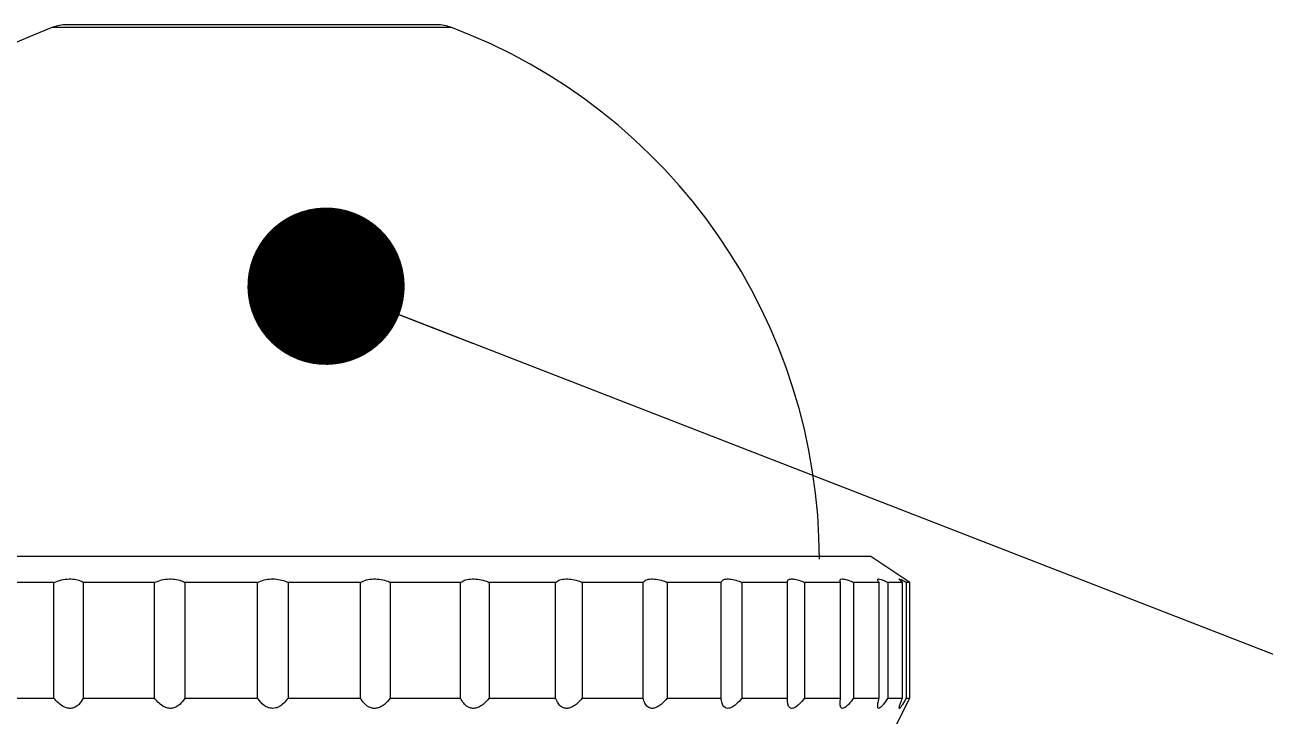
# Model space of a CAD drawing. Header units: millimetres. Extents: x 0 to 297, y 0 to 210.
# Drawn here: x 157.1 to 165.11, y 187.6 to 192.06 of the extents above; entities that cross this region are included whole.
import ezdxf

# ---------------------------------------------------------------- set-up
doc = ezdxf.new("R2010")
doc.units = ezdxf.units.MM
doc.layers.add('图框', color=7, linetype='Continuous')
doc.dimstyles.new('SLDDIMSTYLE0', dxfattribs={"dimtxt": 0.18, "dimasz": 1.016, "dimexe": 0, "dimexo": 0.0625, "dimgap": 0, "dimtad": 0, "dimtih": 1, "dimtoh": 1, "dimdec": 0, "dimrnd": 1e-09, "dimzin": 0, "dimdsep": 46, "dimtxsty": 'Standard', "dimblk1": 'DOT', "dimblk2": 'DOT', "dimsah": 1, "dimcen": 0.09, "dimadec": 0, "dimazin": 0, "dimtfac": 1.016, "dimtdec": 0, "dimtofl": 0, "dimtmove": 0, "dimatfit": 3, "dimldrblk": 'DOT', "dimfxl": 1, "dimfrac": 2, "dimtolj": 1, "dimtzin": 0, "dimarcsym": 0})

# ---------------------------------------------------------------- blocks, each defined once
blk = doc.blocks.new('_Dot')
at = {"color": 0, "linetype": 'ByBlock', "lineweight": -2}
blk.add_line((-0.5, 0), (-1, 0), dxfattribs=at)
at = {"color": 0, "linetype": 'ByBlock', "const_width": 0.5}
blk.add_lwpolyline([(-0.25, 0, 1), (0.25, 0, 1)], format="xyb", close=True, dxfattribs=at)

msp = doc.modelspace()

# ---------------------------------------------------------------- linework, layer by layer
at = {"color": 7, "linetype": 'Continuous', "lineweight": 25}
for p, q in [((157.2822, 192.0452), (158.608, 192.0452)), ((158.6052, 192.061), (157.3698, 192.061)), ((159.7644, 192.061), (158.6052, 192.061)), ((158.6205, 192.0452), (159.852, 192.0452)), ((162.5671, 188.628), (154.5671, 188.628)), ((162.8171, 188.4613), (162.5671, 188.628)), ((157.2889, 188.4613), (156.8488, 188.4613)), ((157.2889, 187.7143), (157.2889, 188.4613)), ((157.9387, 188.4613), (157.4781, 188.4613)), ((157.4781, 188.4613), (157.4781, 187.7143)), ((157.9387, 187.7143), (157.9387, 188.4613)), ((158.604, 188.4613), (158.1341, 188.4613)), ((158.1341, 188.4613), (158.1341, 187.7143)), ((158.604, 187.7143), (158.604, 188.4613)), ((159.2684, 188.4613), (158.8008, 188.4613)), ((158.8008, 188.4613), (158.8008, 187.7143)), ((159.2684, 187.7143), (159.2684, 188.4613)), ((159.9155, 188.4613), (159.4618, 188.4613)), ((159.4618, 188.4613), (159.4618, 187.7143)), ((159.9155, 187.7143), (159.9155, 188.4613)), ((160.5294, 188.4613), (160.1007, 188.4613)), ((160.1007, 188.4613), (160.1007, 187.7143)), ((160.5294, 187.7143), (160.5294, 188.4613)), ((161.095, 188.4613), (160.7019, 188.4613)), ((160.7019, 188.4613), (160.7019, 187.7143)), ((161.095, 187.7143), (161.095, 188.4613)), ((161.5983, 188.4613), (161.2505, 188.4613)), ((161.2505, 188.4613), (161.2505, 187.7143)), ((161.5983, 187.7143), (161.5983, 188.4613)), ((162.027, 188.4613), (161.733, 188.4613)), ((161.733, 188.4613), (161.733, 187.7143)), ((162.027, 187.7143), (162.027, 188.4613)), ((162.3705, 188.4613), (162.1376, 188.4613)), ((162.1376, 188.4613), (162.1376, 187.7143)), ((162.3705, 187.7143), (162.3705, 188.4613)), ((162.6204, 188.4613), (162.4543, 188.4613)), ((162.4543, 188.4613), (162.4543, 187.7143)), ((162.6204, 187.7143), (162.6204, 188.4613)), ((162.7704, 188.4613), (162.6752, 188.4613)), ((162.6752, 188.4613), (162.6752, 187.7143)), ((162.7704, 187.7143), (162.7704, 188.4613)), ((162.8171, 188.4613), (162.795, 188.4613)), ((162.795, 188.4613), (162.795, 187.7143)), ((162.8171, 187.7143), (162.8171, 188.4613)), ((156.8488, 187.7143), (157.2889, 187.7143)), ((157.4781, 187.7143), (157.9387, 187.7143)), ((158.1341, 187.7143), (158.604, 187.7143)), ((158.8008, 187.7143), (159.2684, 187.7143)), ((159.4618, 187.7143), (159.9155, 187.7143)), ((160.1007, 187.7143), (160.5294, 187.7143)), ((160.7019, 187.7143), (161.095, 187.7143)), ((161.2505, 187.7143), (161.5983, 187.7143)), ((161.733, 187.7143), (162.027, 187.7143)), ((162.1376, 187.7143), (162.3705, 187.7143)), ((162.4543, 187.7143), (162.6204, 187.7143)), ((162.6752, 187.7143), (162.7704, 187.7143)), ((162.7338, 187.5477), (162.8171, 187.7143)), ((162.795, 187.7143), (162.8171, 187.7143))]:
    msp.add_line(p, q, dxfattribs=at)
for centre, radius, start, end in [((158.5671, 188.611), 3.6667, 110.5142, 180), ((157.3698, 191.811), 0.25, 90, 110.5142), ((159.7644, 191.811), 0.25, 69.4858, 90), ((158.5671, 188.611), 3.6667, 0, 69.4858)]:
    msp.add_arc(centre, radius, start, end, dxfattribs=at)
for points, knots in [([(158.608, 192.0452), (158.6104, 192.0452), (158.6145, 192.0452), (158.6187, 192.0451), (158.6205, 192.0451)], [0, 0, 0, 0, 0.559999, 1, 1, 1, 1]), ([(157.2889, 188.4613), (157.3045, 188.4672), (157.3358, 188.4789), (157.3868, 188.4852), (157.432, 188.4813), (157.4613, 188.4716), (157.4743, 188.4637), (157.4781, 188.4613)], [0, 0, 0, 0, 0.237051, 0.475069, 0.694996, 0.910662, 1, 1, 1, 1]), ([(157.9387, 188.4613), (157.9535, 188.4672), (157.983, 188.4789), (158.0342, 188.4852), (158.0818, 188.4813), (158.1143, 188.4716), (158.1296, 188.4637), (158.1341, 188.4613)], [0, 0, 0, 0, 0.237051, 0.475069, 0.694996, 0.910662, 1, 1, 1, 1]), ([(158.604, 188.4613), (158.6175, 188.4672), (158.6435, 188.4784), (158.6794, 188.4832), (158.7145, 188.4839), (158.7505, 188.4801), (158.7829, 188.4699), (158.7982, 188.4626), (158.8008, 188.4613)], [0, 0, 0, 0, 0.2370103, 0.4560269, 0.5000208, 0.7262244, 0.9518014, 1, 1, 1, 1]), ([(159.2684, 188.4613), (159.2803, 188.4672), (159.3043, 188.4789), (159.3521, 188.4852), (159.401, 188.4813), (159.4376, 188.4716), (159.4563, 188.4637), (159.4618, 188.4613)], [0, 0, 0, 0, 0.237051, 0.475069, 0.694996, 0.910662, 1, 1, 1, 1]), ([(159.9155, 188.4613), (159.9256, 188.4672), (159.9458, 188.4789), (159.9902, 188.4852), (160.0379, 188.4813), (160.0751, 188.4716), (160.0949, 188.4637), (160.1007, 188.4613)], [0, 0, 0, 0, 0.237051, 0.475069, 0.694996, 0.910662, 1, 1, 1, 1]), ([(160.5294, 188.4613), (160.5374, 188.4672), (160.5534, 188.4789), (160.5932, 188.4852), (160.6386, 188.4813), (160.6756, 188.4716), (160.6959, 188.4637), (160.7019, 188.4613)], [0, 0, 0, 0, 0.237051, 0.475069, 0.694996, 0.910662, 1, 1, 1, 1]), ([(161.095, 188.4613), (161.1007, 188.4672), (161.1121, 188.4789), (161.1464, 188.4852), (161.1882, 188.4813), (161.2241, 188.4716), (161.2445, 188.4637), (161.2505, 188.4613)], [0, 0, 0, 0, 0.237051, 0.475069, 0.694996, 0.910662, 1, 1, 1, 1]), ([(161.5983, 188.4613), (161.6016, 188.4672), (161.6081, 188.4789), (161.636, 188.4852), (161.6733, 188.4813), (161.7072, 188.4716), (161.7272, 188.4637), (161.733, 188.4613)], [0, 0, 0, 0, 0.237051, 0.475069, 0.694996, 0.910662, 1, 1, 1, 1]), ([(162.027, 188.4613), (162.0277, 188.4672), (162.0292, 188.4789), (162.05, 188.4852), (162.082, 188.4813), (162.113, 188.4716), (162.132, 188.4637), (162.1376, 188.4613)], [0, 0, 0, 0, 0.237051, 0.475069, 0.694996, 0.910662, 1, 1, 1, 1]), ([(162.3705, 188.4613), (162.3687, 188.4672), (162.3651, 188.4789), (162.3784, 188.4852), (162.404, 188.4813), (162.4315, 188.4716), (162.4491, 188.4637), (162.4543, 188.4613)], [0, 0, 0, 0, 0.237051, 0.475069, 0.694996, 0.910662, 1, 1, 1, 1]), ([(162.6204, 188.4613), (162.6161, 188.4672), (162.6075, 188.4789), (162.6128, 188.4852), (162.6317, 188.4813), (162.6548, 188.4716), (162.6706, 188.4637), (162.6752, 188.4613)], [0, 0, 0, 0, 0.237051, 0.475069, 0.694996, 0.910662, 1, 1, 1, 1]), ([(162.7704, 188.4613), (162.7637, 188.4672), (162.7503, 188.4789), (162.7476, 188.4852), (162.7592, 188.4813), (162.7775, 188.4716), (162.791, 188.4637), (162.795, 188.4613)], [0, 0, 0, 0, 0.2370513, 0.4750686, 0.6949962, 0.910662, 1, 1, 1, 1]), ([(157.4781, 187.7143), (157.4698, 187.7), (157.4566, 187.6772), (157.4288, 187.6556), (157.4029, 187.6468), (157.377, 187.6479), (157.3479, 187.6586), (157.3171, 187.6807), (157.2987, 187.7026), (157.2889, 187.7143)], [0, 0, 0, 0, 0.222078, 0.353868, 0.45892, 0.564514, 0.660267, 0.818336, 1, 1, 1, 1]), ([(158.1341, 187.7143), (158.1244, 187.7), (158.109, 187.6772), (158.0786, 187.6556), (158.0512, 187.6468), (158.0245, 187.6479), (157.9953, 187.6586), (157.9652, 187.6807), (157.9479, 187.7026), (157.9387, 187.7143)], [0, 0, 0, 0, 0.222078, 0.353868, 0.45892, 0.564514, 0.660267, 0.818336, 1, 1, 1, 1]), ([(158.7014, 187.6477), (158.6923, 187.6486), (158.6725, 187.6507), (158.6356, 187.6719), (158.6168, 187.6972), (158.604, 187.7143)], [0, 0, 0, 0, 0.212022, 0.464305, 1, 1, 1, 1]), ([(158.8008, 187.7143), (158.7921, 187.7026), (158.7764, 187.6815), (158.7486, 187.6603), (158.7234, 187.6494), (158.7085, 187.6482), (158.7014, 187.6477)], [0, 0, 0, 0, 0.3628443, 0.651359, 0.8360144, 1, 1, 1, 1]), ([(159.4618, 187.7143), (159.4501, 187.7), (159.4314, 187.6772), (159.398, 187.6556), (159.3696, 187.6468), (159.3433, 187.6479), (159.316, 187.6586), (159.2895, 187.6807), (159.2757, 187.7026), (159.2684, 187.7143)], [0, 0, 0, 0, 0.222078, 0.353868, 0.45892, 0.564514, 0.660267, 0.818336, 1, 1, 1, 1]), ([(160.1007, 187.7143), (160.0884, 187.7), (160.0687, 187.6772), (160.0351, 187.6556), (160.0072, 187.6468), (159.9821, 187.6479), (159.9568, 187.6586), (159.9331, 187.6807), (159.9216, 187.7026), (159.9155, 187.7143)], [0, 0, 0, 0, 0.222078, 0.353868, 0.45892, 0.564514, 0.660267, 0.818336, 1, 1, 1, 1]), ([(160.7019, 187.7143), (160.6893, 187.7), (160.6691, 187.6772), (160.6361, 187.6556), (160.6094, 187.6468), (160.5861, 187.6479), (160.5633, 187.6586), (160.5431, 187.6807), (160.5341, 187.7026), (160.5294, 187.7143)], [0, 0, 0, 0, 0.222078, 0.353868, 0.45892, 0.564514, 0.660267, 0.818336, 1, 1, 1, 1]), ([(161.2505, 187.7143), (161.2379, 187.7), (161.2177, 187.6772), (161.1861, 187.6556), (161.1613, 187.6468), (161.1404, 187.6479), (161.1208, 187.6586), (161.1044, 187.6807), (161.0982, 187.7026), (161.095, 187.7143)], [0, 0, 0, 0, 0.222078, 0.353868, 0.45892, 0.564514, 0.660267, 0.818336, 1, 1, 1, 1]), ([(161.733, 187.7143), (161.7207, 187.7), (161.7011, 187.6772), (161.6716, 187.6556), (161.6493, 187.6468), (161.6313, 187.6479), (161.6153, 187.6586), (161.6032, 187.6807), (161.6, 187.7026), (161.5983, 187.7143)], [0, 0, 0, 0, 0.222078, 0.353868, 0.45892, 0.564514, 0.660267, 0.818336, 1, 1, 1, 1]), ([(162.1376, 187.7143), (162.1259, 187.7), (162.1072, 187.6772), (162.0807, 187.6556), (162.0614, 187.6468), (162.0467, 187.6479), (162.0348, 187.6586), (162.0273, 187.6807), (162.0271, 187.7026), (162.027, 187.7143)], [0, 0, 0, 0, 0.222078, 0.353868, 0.45892, 0.564514, 0.660267, 0.818336, 1, 1, 1, 1]), ([(162.4543, 187.7143), (162.4435, 187.7), (162.4263, 187.6772), (162.4033, 187.6556), (162.3875, 187.6468), (162.3765, 187.6479), (162.3689, 187.6586), (162.3662, 187.6807), (162.369, 187.7026), (162.3705, 187.7143)], [0, 0, 0, 0, 0.222078, 0.353868, 0.45892, 0.564514, 0.660267, 0.818336, 1, 1, 1, 1]), ([(162.6752, 187.7143), (162.6656, 187.7), (162.6503, 187.6772), (162.6314, 187.6556), (162.6195, 187.6468), (162.6125, 187.6479), (162.6094, 187.6586), (162.6116, 187.6807), (162.6173, 187.7026), (162.6204, 187.7143)], [0, 0, 0, 0, 0.222078, 0.353868, 0.45892, 0.564514, 0.660267, 0.818336, 1, 1, 1, 1]), ([(162.795, 187.7143), (162.7868, 187.7), (162.7737, 187.6772), (162.7594, 187.6556), (162.7517, 187.6468), (162.7488, 187.6479), (162.7504, 187.6586), (162.7573, 187.6807), (162.7658, 187.7026), (162.7704, 187.7143)], [0, 0, 0, 0, 0.222078, 0.353868, 0.45892, 0.564514, 0.660267, 0.818336, 1, 1, 1, 1])]:
    msp.add_open_spline(points, degree=3, knots=knots, dxfattribs=at)

# ---------------------------------------------------------------- leaders
at = {"layer": '图框'}
msp.add_leader([(159.0465, 190.3734), (187.7759, 179.2146)], dimstyle='SLDDIMSTYLE0', dxfattribs=at)

doc.saveas('drawing.dxf')
